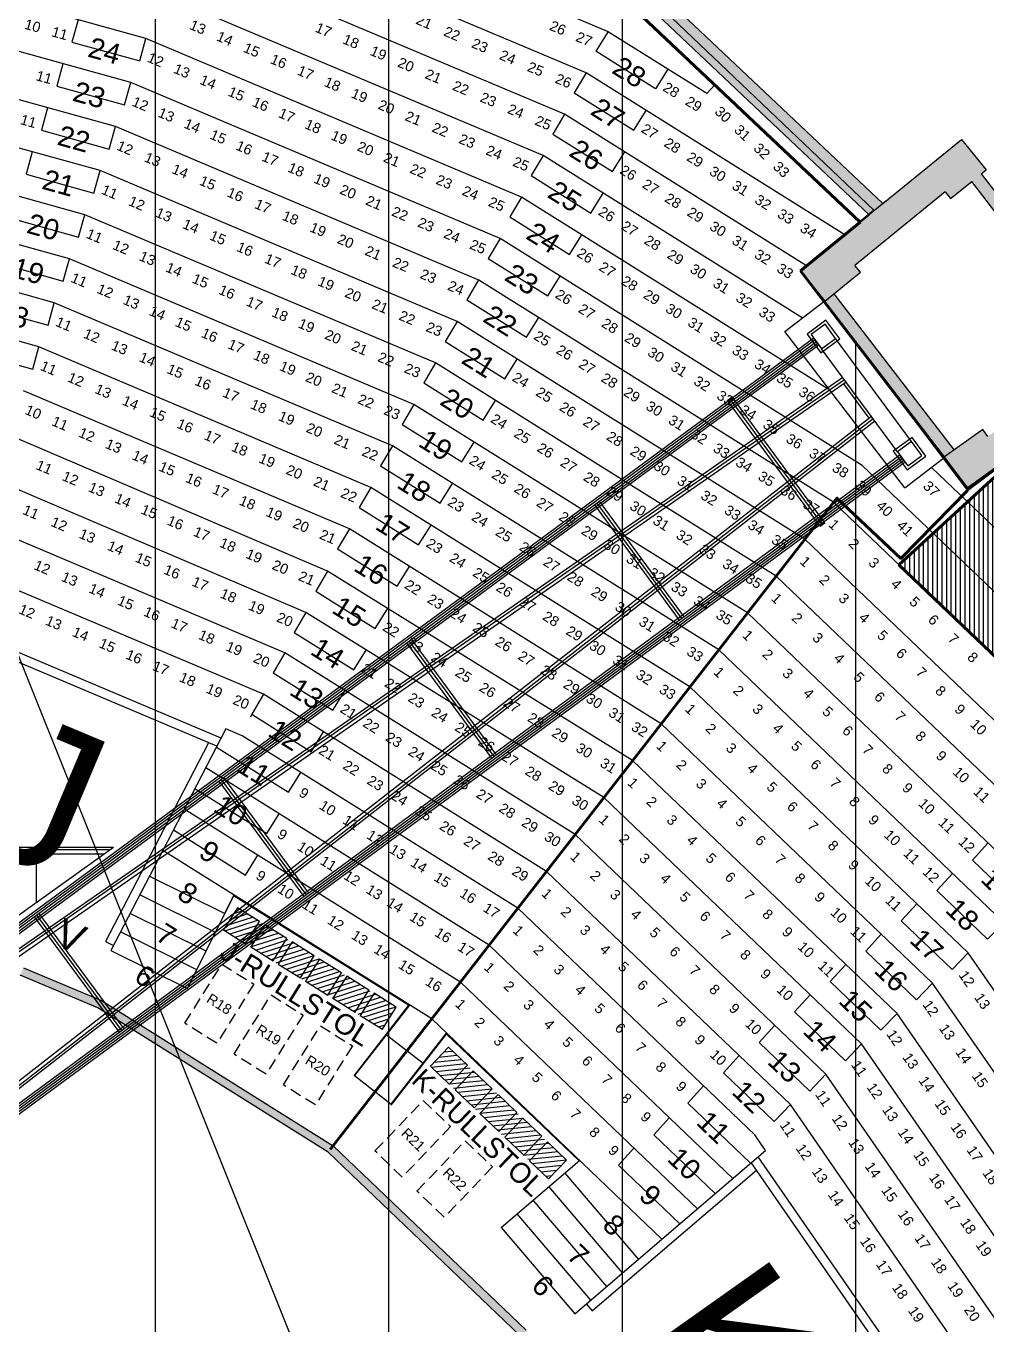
# Model space of a CAD drawing. Header units: millimetres. Extents: x -76108 to 202332, y 27411 to 140378.
# Drawn here: x 146641 to 163174, y 99253 to 121592 of the extents above; entities that cross this region are included whole.
import ezdxf
from ezdxf.enums import TextEntityAlignment as Align

# ---------------------------------------------------------------- set-up
doc = ezdxf.new("R2010")
doc.units = ezdxf.units.MM
doc.header["$LTSCALE"] = 100
doc.linetypes.add('DASHED_2', pattern=[3, 2, -1])
for name, color, linetype in [('_insida yttervägg arena', 6, 'CONTINUOUS'), ('A-3311-EA-', 3, 'CONTINUOUS'), ('A-3311-FYLL', 1, 'CONTINUOUS'), ('A-3312-EA-', 7, 'CONTINUOUS'), ('A-3312-FYLL', 7, 'CONTINUOUS'), ('BELYS_BRYGGA', 7, 'CONTINUOUS'), ('C-RADER', 252, 'CONTINUOUS'), ('J-RADER', 252, 'CONTINUOUS'), ('J-RADNUMMER', 4, 'CONTINUOUS'), ('J-RULLSTOLSPLATS', 1, 'DASHED_2'), ('J-STOLAR MEDFÖLJARE', 1, 'CONTINUOUS'), ('J-STOLNR RULLSTOLSPLATS', 7, 'CONTINUOUS'), ('J-STOLNUMMER', 7, 'CONTINUOUS'), ('J-TRAPPA', 254, 'CONTINUOUS'), ('K-RADER', 252, 'CONTINUOUS'), ('K-RADNUMMER', 4, 'CONTINUOUS'), ('K-RULLSTOLSPLATS', 1, 'DASHED_2'), ('K-STOLAR MEDFÖLJARE', 1, 'CONTINUOUS'), ('K-STOLNR RULLSTOLSPLATS', 7, 'CONTINUOUS'), ('K-STOLNUMMER', 7, 'CONTINUOUS'), ('K-TRAPPA', 254, 'CONTINUOUS'), ('LINFACKVERK', 84, 'CONTINUOUS'), ('LINOR_HÄNG', 40, 'CONTINUOUS'), ('möblering', 42, 'CONTINUOUS'), ('SEKTIONS_NR', 4, 'CONTINUOUS'), ('STOMME', 254, 'CONTINUOUS'), ('U-RADER', 252, 'CONTINUOUS')]:
    doc.layers.add(name, color=color, linetype=linetype)
for name, color, linetype, lineweight in [('SEKTIONER', 4, 'CONTINUOUS', 70), ('SIDEDROP', 7, 'CONTINUOUS', 30), ('SVART', 7, 'CONTINUOUS', 80)]:
    doc.layers.add(name, color=color, linetype=linetype, lineweight=lineweight)
doc.styles.add('ARIAL', font='arial.ttf')

# ---------------------------------------------------------------- blocks, each defined once
blk = doc.blocks.new('KAJ')
at = {"layer": 'A-3311-FYLL'}
h = blk.add_hatch(color=256, dxfattribs=at)
h.paths.add_polyline_path([(27843, 21296), (27790, 21168), (29123, 20607), (33086, 18125), (33172, 18236), (29188, 20732)])
h.paths.add_polyline_path([(37213, 13775), (37328, 13855), (36493, 15063), (33172, 18236), (33086, 18125), (36385, 14971)])
at = {"layer": 'A-3311-EA-'}
for p, q in [((27844, 21297), (29188, 20732)), ((29123, 20607), (27790, 21168)), ((33086, 18125), (29123, 20607)), ((29188, 20732), (33172, 18236)), ((36385, 14971), (33086, 18125)), ((33172, 18236), (36493, 15063))]:
    blk.add_line(p, q, dxfattribs=at)

msp = doc.modelspace()

# ---------------------------------------------------------------- hatches: boundary and pattern name
at = {"layer": 'A-3312-FYLL'}
for points in [[(122475.6, 138108.9), (118752.6, 138108.9), (115029.6, 138108.9), (107672.7, 136974.1), (100547, 134829), (93531.7, 131615.3), (86845.2, 127542.4), (80332, 122511.2), (76121.3, 118536.8), (76355.9, 118345.7), (80475.7, 122234.3), (87014.8, 127294.4), (93672.7, 131349.9), (100653.2, 134547.7), (107739.1, 136680.8), (107924.6, 136709.4), (115052.6, 137808.9), (118752.6, 137808.9), (122452.6, 137808.9), (129766.1, 136680.8), (136852, 134547.7), (143832.5, 131349.9), (150490.4, 127294.4), (157029.5, 122234.3), (161149.3, 118345.7), (161383.9, 118536.8), (157173.2, 122511.2), (150660, 127542.4), (143973.5, 131615.3), (136958.2, 134829), (129832.5, 136974.1)], [(162835.6, 113637.8), (165733.2, 115730.1), (165341.8, 116272.1), (165254.8, 116209.2), (163074, 119051.4), (163157.3, 119119.2), (162735.1, 119637.4), (159964, 117380.2), (160386.2, 116861.9), (160995.1, 117357.8), (160901.3, 117473), (162454.6, 118738.3), (162548.4, 118623.2), (162911.1, 118918.7), (165084.5, 116086.2), (164705.2, 115812.4), (164792.1, 115692), (163187.7, 114533.5), (163100.7, 114653.8), (162444.2, 114179.8)]]:
    msp.add_hatch(color=256, dxfattribs=at).paths.add_polyline_path(points)
h = msp.add_hatch(color=256, dxfattribs=at)
h.paths.add_polyline_path([(161923.3, 115187.2), (161796.3, 115024.2), (160386.2, 116861.9), (160541.4, 116988.2)])
h.paths.add_polyline_path([(162606.4, 114296.9), (162444.2, 114179.8), (161796.3, 115024.2), (161923.3, 115187.2)])
at = {"layer": 'möblering'}
h = msp.add_hatch(dxfattribs=at)
h.set_pattern_fill('ANSI31', color=256, scale=25, angle=45, style=0)
h.paths.add_polyline_path([(161654.3, 112331.4), (165004.1, 109128.5), (166293.4, 110210.3), (163929.7, 114413.8)])
h = msp.add_hatch(dxfattribs=at)
h.set_pattern_fill('ANSI31', color=256, scale=25, angle=-27.24198, style=0)
h.set_pattern_definition([(17.75802, (-4028.35, 84687.92), (-24.209186, 75.59303), [])])
h.paths.add_polyline_path([(153011.5, 104719.8), (152772.8, 104338.3), (150038.7, 106048.5), (150277.3, 106430)])
h = msp.add_hatch(dxfattribs=at)
h.set_pattern_fill('ANSI31', color=256, scale=25, angle=-39.09748, style=0)
h.set_pattern_definition([(5.90252, (-1571.63, 114455.04), (-8.16263, 78.954177), [])])
h.paths.add_polyline_path([(155940.6, 102090.6), (155629.7, 101765.3), (153598.4, 103706.9), (153909.3, 104032.2)])

# ---------------------------------------------------------------- linework, layer by layer
at = {"layer": '_insida yttervägg arena', "color": 9}
msp.add_lwpolyline([(144135, 131340.6), (150884.1, 127310.9), (157147, 122309.6), (161229.7, 118425.7), (159972.6, 117383.9), (162841.1, 113601.1), (164195.6, 114618.1), (167368.7, 109271.5), (170127, 101958.3), (171790.5, 94651.7), (172663, 87507.3), (172606.7, 80521.3), (171762.4, 73264.4), (170101.6, 66103.1), (167202.6, 58902.4), (164217.1, 53599), (162838, 54583.5), (159967.1, 50673.7), (161092.9, 49745.5), (156927.3, 45779.5), (150671.1, 40929), (144056.7, 36878.6)], dxfattribs=at)
at = {"layer": 'A-3312-EA-'}
for p, q in [((157224.7, 122462.6), (161383.9, 118536.8)), ((161149.3, 118345.7), (157029.5, 122234.3)), ((161383.9, 118536.8), (162735.1, 119637.4)), ((162735.1, 119637.4), (163157.3, 119119.2)), ((163074, 119051.4), (163157.3, 119119.2)), ((162548.4, 118623.2), (162911.1, 118918.7)), ((165084.5, 116086.2), (162911.1, 118918.7)), ((163074, 119051.4), (165254.8, 116209.2)), ((162454.6, 118738.3), (160901.3, 117473)), ((162454.6, 118738.3), (162548.4, 118623.2)), ((159964, 117380.2), (161149.3, 118345.7)), ((159964, 117380.2), (160386.2, 116861.9)), ((160386.2, 116861.9), (160995.1, 117357.8)), ((160995.1, 117357.8), (160901.3, 117473)), ((162444.2, 114179.8), (160386.2, 116861.9)), ((160541.4, 116988.2), (162606.4, 114296.9)), ((163100.7, 114653.8), (162444.2, 114179.8)), ((163187.7, 114533.5), (163100.7, 114653.8)), ((164096.7, 114548.4), (162835.6, 113637.8)), ((162835.6, 113637.8), (162444.2, 114179.8))]:
    msp.add_line(p, q, dxfattribs=at)
at = {"layer": 'BELYS_BRYGGA'}
for p, q in [((148147.3, 107463.6), (118752.6, 107463.6)), ((148147.3, 107463.6), (146410.6, 106219.4)), ((146801.5, 107424.7), (146801.5, 107463.6)), ((146843.7, 107424.7), (146843.7, 107463.6)), ((148093.1, 107424.7), (118752.6, 107424.7)), ((147987.7, 107349.3), (118752.6, 107349.3)), ((146822.6, 106514.6), (146822.6, 107349.3))]:
    msp.add_line(p, q, dxfattribs=at)
at = {"layer": 'C-RADER'}
msp.add_line((153224.3, 104751.8), (150212, 106636), dxfattribs=at)
at = {"layer": 'J-RADER'}
for p, q in [((156647.6, 121499), (149757.8, 124404.7)), ((156277.7, 120786.7), (149494.7, 123647.4)), ((148705.6, 121375.7), (142390.7, 123127.7)), ((155907.8, 120074.4), (149231.7, 122890.2)), ((148442.5, 120618.5), (142217.5, 122345.6)), ((155537.9, 119362.1), (148968.6, 122133)), ((156933.6, 122049.8), (160992.9, 118218.3)), ((148179.5, 119861.2), (142044.2, 121563.4)), ((155168, 118649.8), (148705.6, 121375.7)), ((158351.7, 120431.6), (156647.6, 121499)), ((147916.4, 119104), (141871, 120781.3)), ((160725.9, 118000.8), (156277.7, 120786.7)), ((154798.1, 117937.6), (148442.5, 120618.5)), ((158351.7, 120431.6), (158491.3, 120579.5)), ((147653.4, 118346.8), (141697.7, 119999.1)), ((160070.8, 117467.1), (155907.8, 120074.4)), ((154433.8, 117221.7), (148179.5, 119861.2)), ((159995.7, 116570.1), (155537.9, 119362.1)), ((147390.3, 117589.5), (141524.5, 119217)), ((154057.1, 116510.7), (147916.4, 119104)), ((160471.4, 115328.2), (155168, 118649.8)), ((147127.3, 116832.3), (141351.2, 118434.8)), ((161435.5, 118578.8), (159964, 117380.2)), ((153686.5, 115797.1), (147653.4, 118346.8)), ((161027.2, 114036.2), (154798.1, 117937.6)), ((146864.2, 116075), (141178, 117652.6)), ((153315.9, 115083.5), (147390.3, 117589.5)), ((160533.4, 113401.5), (154433.8, 117221.7)), ((152945.3, 114369.9), (147127.3, 116832.3)), ((159695.3, 116339.7), (160367, 116855)), ((160039.6, 112766.9), (154057.1, 116510.7)), ((161246.5, 114318.1), (159695.3, 116339.7)), ((152574.7, 113656.3), (146864.2, 116075)), ((159545.8, 112132.2), (153686.5, 115797.1)), ((152204.1, 112942.7), (146601.2, 115317.8)), ((159052, 111497.5), (153315.9, 115083.5)), ((151827.9, 112218.3), (146338.1, 114560.6)), ((158558.2, 110862.8), (152945.3, 114369.9)), ((151457.5, 111505), (146075.1, 113803.3)), ((158064.4, 110228.1), (152574.7, 113656.3)), ((151097, 110810.8), (145812.1, 113046.1)), ((157570.6, 109593.4), (152204.1, 112942.7)), ((150727.2, 110098.8), (145549, 112288.9)), ((157076.8, 108958.7), (151827.9, 112218.3)), ((156583.1, 108324), (151457.5, 111505)), ((156089.3, 107689.4), (151097, 110810.8)), ((155595.5, 107054.7), (150727.2, 110098.8)), ((150357.5, 109386.8), (150080.3, 109504)), ((155101.7, 106420), (150357.5, 109386.8)), ((154607.9, 105785.3), (149732.5, 108834.3)), ((154114.1, 105150.6), (149362.8, 108122.3)), ((153620.3, 104515.9), (148993, 107410.3))]:
    msp.add_line(p, q, dxfattribs=at)
at = {"layer": 'J-RULLSTOLSPLATS'}
for points in [[(150009.6, 105459.7), (150560.6, 105115), (149924.3, 104097.6), (149373.2, 104442.3)], [(150856.9, 104928.7), (151408, 104584), (150771.6, 103566.6), (150220.6, 103911.3)], [(151705.2, 104399.1), (152256.3, 104054.4), (151619.9, 103037), (151068.8, 103381.7)]]:
    msp.add_lwpolyline(points, close=True, dxfattribs=at)
at = {"layer": 'J-STOLAR MEDFÖLJARE'}
for points in [[(150038.7, 106048.5), (150420.2, 105809.9), (150658.8, 106191.4), (150277.3, 106430)], [(150509.2, 105754.2), (150890.7, 105515.6), (151129.3, 105897.1), (150747.8, 106135.7)], [(150979.7, 105459.9), (151361.2, 105221.3), (151599.9, 105602.8), (151218.4, 105841.4)], [(151450.3, 105165.6), (151831.8, 104926.9), (152070.4, 105308.4), (151688.9, 105547.1)], [(151920.8, 104871.2), (152302.3, 104632.6), (152540.9, 105014.1), (152159.4, 105252.8)], [(152391.3, 104576.9), (152772.8, 104338.3), (153011.5, 104719.8), (152630, 104958.4)]]:
    msp.add_lwpolyline(points, close=True, dxfattribs=at)
at = {"layer": 'J-TRAPPA'}
for p, q in [((156657.1, 121494.7), (156444.4, 121155.9)), ((157469.5, 120512.2), (156444.4, 121155.9)), ((157682.2, 120851), (157469.5, 120512.2)), ((157682.2, 120851), (157469.5, 120512.2)), ((150080.3, 109504), (148993, 107410.3)), ((149781.9, 109265.7), (148849.7, 107470.6)), ((149899.3, 106005.7), (148598.7, 106651)), ((149739.3, 105683.2), (148432.7, 106331.4)), ((149579.3, 105360.7), (148266.8, 106011.9))]:
    msp.add_line(p, q, dxfattribs=at)
for points in [[(147539.2, 121699.3), (147432.3, 121313.9), (148598.6, 120990.3), (148705.6, 121375.7)], [(147276.2, 120942.1), (147169.2, 120556.6), (148335.6, 120233), (148442.5, 120618.5)], [(156277.7, 120786.7), (156074.5, 120443.7), (157099.6, 119799.9), (157312.3, 120138.7)], [(147013.1, 120184.8), (146906.2, 119799.4), (148072.5, 119475.8), (148179.5, 119861.2)], [(155907.8, 120074.4), (155704.6, 119731.4), (156729.7, 119087.7), (156942.4, 119426.4)], [(146750.1, 119427.6), (146643.1, 119042.2), (147809.5, 118718.6), (147916.4, 119104)], [(155537.9, 119362.1), (155334.7, 119019.1), (156359.8, 118375.4), (156572.5, 118714.1)], [(146487, 118670.4), (146380.1, 118284.9), (147546.4, 117961.3), (147653.4, 118346.8)], [(155168, 118649.8), (154964.8, 118306.8), (155989.9, 117663.1), (156202.6, 118001.8)], [(146224, 117913.1), (146117, 117527.7), (147283.4, 117204.1), (147390.3, 117589.5)], [(154798.1, 117937.6), (154594.9, 117594.5), (155620, 116950.8), (155832.7, 117289.6)], [(145960.9, 117155.9), (145854, 116770.4), (147020.4, 116446.8), (147127.3, 116832.3)], [(154427.7, 117224.3), (154224.5, 116881.3), (155249.6, 116237.6), (155462.3, 116576.3)], [(145697.9, 116398.6), (145590.9, 116013.2), (146757.3, 115689.6), (146864.2, 116075)], [(154057.1, 116510.7), (153853.9, 116167.7), (154879, 115524), (155091.7, 115862.7)], [(153686.5, 115797.1), (153483.3, 115454.1), (154508.4, 114810.4), (154721.1, 115149.1)], [(153315.9, 115083.5), (153112.7, 114740.5), (154137.8, 114096.8), (154350.5, 114435.5)], [(152945.3, 114369.9), (152742.1, 114026.9), (153767.2, 113383.2), (153979.9, 113721.9)], [(152574.7, 113656.3), (152371.6, 113313.3), (153396.6, 112669.6), (153609.3, 113008.3)], [(152204.1, 112942.7), (152001, 112599.7), (153026, 111956), (153238.8, 112294.7)], [(151827.9, 112218.3), (151624.8, 111875.3), (152649.8, 111231.6), (152862.6, 111570.3)], [(151457.5, 111505), (151254.4, 111162), (152279.4, 110518.3), (152492.1, 110857.1)], [(149925.1, 109205.2), (145454.9, 111095.7)], [(149996.8, 109343.1), (145505.9, 111242.5)], [(151097, 110810.8), (150893.8, 110467.8), (151918.9, 109824.1), (152131.6, 110162.8)], [(150727.2, 110098.8), (150524, 109755.8), (151549.1, 109112), (151761.8, 109450.8)], [(149917.3, 109190.2), (151155.1, 108415.8), (151367.3, 108754.9)], [(149547.5, 108478.1), (150785.3, 107703.7), (150997.5, 108042.8)], [(149177.7, 107766.1), (150415.6, 106991.7), (150627.7, 107330.8)], [(148849.7, 107470.6), (148008, 105850), (148146.9, 105781.1)], [(148993, 107410.3), (148100.8, 105692.4), (149419.3, 105038.2), (150214.7, 106641.4)], [(148764.6, 106970.5), (150059.3, 106328.2), (150216.5, 106645)]]:
    msp.add_lwpolyline(points, dxfattribs=at)
at = {"layer": 'K-RADER'}
for p, q in [((159964, 117380.2), (162835.6, 113637.8)), ((162835.6, 113637.8), (164344.6, 114727.4)), ((161761, 113647.6), (161246.5, 114318.1)), ((161761, 113647.6), (162432.6, 114162.9)), ((166519.9, 108786), (161027.2, 114036.2)), ((166001.4, 110388.3), (162221.7, 114001.1)), ((165908.3, 108263.9), (160533.4, 113401.5)), ((165296.6, 107741.9), (160039.6, 112766.9)), ((164685, 107219.8), (159545.8, 112132.2)), ((164073.4, 106697.8), (159052, 111497.5)), ((163461.7, 106175.7), (158558.2, 110862.8)), ((162850.1, 105653.7), (158064.4, 110228.1)), ((162238.5, 105131.6), (157570.6, 109593.4)), ((161626.8, 104609.6), (157076.8, 108958.7)), ((161015.2, 104087.5), (156583.1, 108324)), ((160403.6, 103565.5), (156089.3, 107689.4)), ((159791.9, 103043.5), (155595.5, 107054.7)), ((159180.3, 102521.4), (155101.7, 106420)), ((158800.8, 101774.3), (154607.9, 105785.3)), ((166690.4, 100101.4), (162850.1, 105653.7)), ((158192.1, 101252.6), (154114.1, 105150.6)), ((165986.6, 99712.7), (162238.5, 105131.6)), ((165282.8, 99323.9), (161626.8, 104609.6)), ((157581.7, 100729.4), (153620.3, 104515.9)), ((156156.6, 102077.7), (153877.5, 104256.2)), ((164578.9, 98935.2), (161015.2, 104087.5)), ((163875.1, 98546.4), (160403.6, 103565.5)), ((163171.3, 98157.7), (159791.9, 103043.5)), ((159363.4, 102256.6), (159180.3, 102521.4))]:
    msp.add_line(p, q, dxfattribs=at)
at = {"layer": 'K-RULLSTOLSPLATS'}
for points in [[(153474.2, 103113.8), (153944, 102664.7), (153114.9, 101797.2), (152645, 102246.4)], [(154196.5, 102422.2), (154666.3, 101973.1), (153837.2, 101105.7), (153367.3, 101554.8)]]:
    msp.add_lwpolyline(points, close=True, dxfattribs=at)
at = {"layer": 'K-STOLAR MEDFÖLJARE'}
for points in [[(153598.4, 103706.9), (153923.7, 103395.9), (154234.6, 103721.2), (153909.3, 104032.2)], [(154024.9, 103299.2), (154350.2, 102988.3), (154661.1, 103313.6), (154335.8, 103624.5)], [(154451.4, 102891.5), (154776.7, 102580.6), (155087.6, 102905.9), (154762.3, 103216.8)], [(154877.9, 102483.9), (155203.2, 102172.9), (155514.1, 102498.2), (155188.8, 102809.2)], [(155304.4, 102076.2), (155629.7, 101765.3), (155940.6, 102090.6), (155615.3, 102401.5)]]:
    msp.add_lwpolyline(points, close=True, dxfattribs=at)
at = {"layer": 'K-TRAPPA'}
for p, q in [((158297.8, 103364.9), (158029.6, 103070)), ((158029.6, 103070), (159107.4, 102037.2)), ((157581.7, 100729.4), (159363.4, 102256.6)), ((154814.6, 100932.3), (156164.3, 102084.3)), ((155909.9, 101867.2), (157177.1, 100382.6)), ((157670.2, 100601.1), (159206.9, 101918.4)), ((156903.7, 100148.3), (155636.1, 101633.5)), ((156357.1, 99679.7), (155088.5, 101166.1)), ((156382, 99497), (157670.2, 100601.1)), ((156281, 99614.8), (156382, 99497))]:
    msp.add_line(p, q, dxfattribs=at)
for points in [[(163190.9, 107541.3), (162922.7, 107246.4), (163796.6, 106409), (164073.4, 106697.8)], [(162579.3, 107019.3), (162311, 106724.3), (163185, 105886.9), (163461.7, 106175.7)], [(161967.6, 106497.2), (161699.4, 106202.3), (162573.4, 105364.9), (162850.1, 105653.7)], [(161356, 105975.2), (161087.7, 105680.2), (161961.7, 104842.8), (162238.5, 105131.6)], [(160744.4, 105453.1), (160476.1, 105158.2), (161350.1, 104320.8), (161626.8, 104609.6)], [(160132.7, 104931.1), (159864.5, 104636.2), (160738.5, 103798.7), (161015.2, 104087.5)], [(159521.1, 104409), (159252.8, 104114.1), (160126.8, 103276.7), (160403.6, 103565.5)], [(158909.5, 103887), (158641.2, 103592.1), (159515.2, 102754.6), (159791.9, 103043.5)], [(157710.8, 102819.8), (157442.6, 102524.9), (158497.3, 101514.3)], [(157100.4, 102296.6), (156832.2, 102001.7), (157886.9, 100991.1)], [(162149.8, 97936.2), (159236.6, 102147.9)], [(162013.4, 97860.8), (159118.3, 102046.5)], [(155362.3, 101399.8), (156630.4, 99914)], [(154814.6, 100932.3), (156083.7, 99445.4), (157581.7, 100729.4)]]:
    msp.add_lwpolyline(points, dxfattribs=at)
at = {"layer": 'LINFACKVERK'}
for p, q in [((160195.4, 116222.7), (75740.7, 54110.9)), ((160217.4, 116192.8), (75762.7, 54081)), ((160239.4, 116162.9), (75784.6, 54051.1)), ((160283.4, 116103.1), (160195.4, 116222.7)), ((161873.4, 114447.5), (160570, 116219.8)), ((160261.4, 116133), (75806.6, 54021.2)), ((160283.4, 116103.1), (75828.6, 53991.3)), ((161631.7, 114269.8), (160328.3, 116042.1)), ((160693.1, 115546.1), (137169.2, 99242.1)), ((160722.7, 115505.8), (137191.2, 99212.2)), ((160752.3, 115465.5), (137235.1, 99152.4)), ((161147, 114846), (160712, 115437.5)), ((158708.2, 115153.7), (158788.8, 115213)), ((160301, 112988), (158708.2, 115153.7)), ((160341.3, 113017.6), (158748.5, 115183.4)), ((160381.6, 113047.2), (158788.8, 115213)), ((161185.7, 114876.2), (138606.4, 97287.9)), ((161215.3, 114835.9), (138650.3, 97228.1)), ((161245, 114795.6), (138672.3, 97198.2)), ((161676.6, 114208.7), (77221.8, 52096.9)), ((161698.6, 114178.8), (77243.8, 52067)), ((161720.6, 114148.9), (77265.8, 52037.1)), ((161764.6, 114089.1), (161676.6, 114208.7)), ((161742.6, 114119), (77287.8, 52007.2)), ((161764.6, 114089.1), (77309.8, 51977.3)), ((157885.8, 111374.7), (156426.6, 113358.8)), ((157926, 111404.3), (156466.8, 113388.4)), ((157966.3, 111433.9), (156507.1, 113418)), ((160301, 112988), (160381.6, 113047.2)), ((154735.5, 109057.9), (153276.3, 111041.9)), ((154655, 108998.6), (153195.8, 110982.7)), ((154695.3, 109028.2), (153236.1, 111012.3)), ((151424.5, 106622.8), (149965.4, 108606.9)), ((151464.8, 106652.4), (150005.6, 108636.5)), ((151505.1, 106682.1), (150045.9, 108666.1)), ((148329.4, 104346.5), (146870.2, 106330.6)), ((148248.8, 104287.2), (146789.6, 106271.3)), ((148289.1, 104316.8), (146829.9, 106300.9))]:
    msp.add_line(p, q, dxfattribs=at)
for points in [[(160402.9, 116531.4), (160080.6, 116294.4), (160317.6, 115972.2), (160639.9, 116209.1)], [(160392.2, 116461.5), (160150.5, 116283.7), (160328.3, 116042.1), (160570, 116219.8)], [(161884.1, 114517.4), (161561.8, 114280.4), (161798.8, 113958.2), (162121, 114195.2)], [(161873.4, 114447.5), (161631.7, 114269.8), (161809.5, 114028.1), (162051.1, 114205.8)]]:
    msp.add_lwpolyline(points, close=True, dxfattribs=at)
for p in [(160217.4, 116192.8), (160239.4, 116162.9), (160261.4, 116133), (161698.6, 114178.8), (161720.6, 114148.9), (161742.6, 114119)]:
    msp.add_point(p, dxfattribs=at)
at = {"layer": 'LINOR_HÄNG'}
for p, q in [((148865.1, 128284.4), (148865.1, 39915.6)), ((152880.1, 125445.2), (152880.1, 42754.8)), ((156895.1, 122338.3), (156895.1, 45861.7)), ((160910.1, 116179.1), (160910.1, 52020.9))]:
    msp.add_line(p, q, dxfattribs=at)
at = {"layer": 'möblering'}
msp.add_line((150524, 109755.8), (150502.6, 109705.1), dxfattribs=at)
at = {"layer": 'SEKTIONER'}
for p, q in [((160992.9, 118218.3), (159964, 117380.2)), ((159964, 117380.2), (162835.6, 113637.8)), ((162835.6, 113637.8), (163933.4, 114430.6))]:
    msp.add_line(p, q, dxfattribs=at)
for points in [[(160992.9, 118218.3), (156933.6, 122049.8), (150377.3, 127129.1), (143738.6, 131173), (136781.2, 134360.1), (129721.8, 136485.2), (129659.1, 136494.9)], [(151875, 102271.2), (160592.9, 113473.1), (161694.1, 112434.9), (162841.1, 113601.1)]]:
    msp.add_lwpolyline(points, dxfattribs=at)
at = {"layer": 'SIDEDROP'}
msp.add_line((136887.4, 134767), (167303.6, 58868.5), dxfattribs=at)
at = {"layer": 'STOMME'}
for points in [[(153224.3, 104751.8), (152279, 103540)], [(153239, 104754.4), (152293.1, 103541.7), (152923.9, 103049.7), (153876.4, 104271.1)], [(152842.3, 104245.9), (153473.1, 103753.9)], [(152925.6, 103035.7), (153877.5, 104256.2)]]:
    msp.add_lwpolyline(points, dxfattribs=at)
at = {"layer": 'SVART'}
for q in [(163929.7, 114413.8), (165003.9, 109128.4)]:
    msp.add_line((161659.4, 112325.2), q, dxfattribs=at)

# ---------------------------------------------------------------- block references
at = {"layer": 'U-RADER'}
msp.add_blockref('KAJ', (118752.6, 84100), dxfattribs=at)

# ---------------------------------------------------------------- texts
at = {"layer": 'J-RADNUMMER', "style": 'ARIAL'}
for s, rotation, p in [('24', 344.48419, (147684.7, 121068.9)), ('28', 327.95938, (156699.9, 120795.4)), ('23', 344.48419, (147421.6, 120311.6)), ('27', 327.95938, (156330, 120083.1)), ('22', 344.48419, (147158.6, 119554.4)), ('26', 327.95938, (155960.1, 119370.8)), ('21', 344.48419, (146895.5, 118797.1)), ('25', 327.95938, (155590.2, 118658.5)), ('20', 344.48419, (146632.5, 118039.9)), ('24', 327.95938, (155220.3, 117946.2)), ('19', 344.48419, (146369.4, 117282.7)), ('23', 327.95938, (154850.4, 117234)), ('18', 344.48419, (146106.4, 116525.4)), ('22', 327.95938, (154480, 116520.7)), ('21', 327.95938, (154109.4, 115807.1)), ('20', 327.95938, (153738.8, 115093.5)), ('19', 327.95938, (153368.2, 114379.9)), ('18', 327.95938, (152997.7, 113666.3)), ('17', 327.95938, (152627.1, 112952.7)), ('16', 327.95938, (152256.5, 112239.1)), ('15', 327.95938, (151880.3, 111514.7)), ('14', 327.95938, (151509.9, 110801.5)), ('13', 327.95938, (151149.3, 110107.2)), ('12', 327.95938, (150779.6, 109395.2)), ('11', 327.95938, (150240.3, 108793.5)), ('10', 327.95938, (149843.2, 108098.5)), ('9', 327.95938, (149587.7, 107315)), ('8', 327.95938, (149217.9, 106602.9)), ('7', 327.95938, (148848.1, 105890.8)), ('6', 327.95938, (148479.2, 105178.6))]:
    msp.add_text(s, height=350, rotation=rotation, dxfattribs=at).set_placement(p)
at = {"layer": 'J-STOLNR RULLSTOLSPLATS', "style": 'ARIAL'}
for s, p in [('R18', (149731.7, 104818.1)), ('R19', (150579.1, 104287.1)), ('R20', (151427.3, 103757.5))]:
    msp.add_text(s, height=175, rotation=327.94086, dxfattribs=at).set_placement(p)
at = {"layer": 'J-STOLNUMMER', "style": 'ARIAL'}
for s, rotation, p in [('21', 337.04636, (153333.5, 121634.3)), ('13', 337.04636, (149439.3, 121544.4)), ('17', 337.04636, (151601.4, 121498.4)), ('22', 337.04636, (153812.4, 121431.7)), ('26', 337.04636, (155632, 121530.6)), ('14', 337.04636, (149902.5, 121348.5)), ('18', 337.04636, (152073.9, 121298.5)), ('23', 337.04636, (154291.3, 121229.2)), ('27', 337.04636, (156083.3, 121339.8)), ('12', 337.04636, (148713, 120983.1)), ('15', 337.04636, (150365.8, 121152.5)), ('16', 337.04636, (150829.1, 120956.6)), ('19', 337.04636, (152546.4, 121098.7)), ('24', 337.04636, (154770.3, 121026.6)), ('13', 337.04636, (149164.3, 120792.2)), ('17', 337.04636, (151292.3, 120760.6)), ('20', 337.04636, (153018.9, 120898.9)), ('25', 337.04636, (155249.2, 120824)), ('14', 337.04636, (149615.5, 120601.3)), ('18', 337.04636, (151755.6, 120564.7)), ('21', 337.04636, (153491.3, 120699)), ('22', 337.04636, (153963.8, 120499.2)), ('26', 337.04636, (155728.1, 120621.5)), ('15', 337.04636, (150101.5, 120397.7)), ('19', 337.04636, (152218.9, 120368.7)), ('23', 337.04636, (154436.3, 120299.4)), ('28', 327.94086, (157581.1, 120491.1)), ('12', 337.04636, (148449.9, 120225.9)), ('16', 337.04636, (150518.1, 120219.6)), ('20', 337.04636, (152682.1, 120172.8)), ('24', 337.04636, (154908.8, 120099.5)), ('29', 327.94086, (157966.8, 120249.7)), ('30', 316.62555, (158474.9, 120101.7)), ('13', 337.04636, (148896.6, 120036.9)), ('14', 337.04636, (149343.3, 119848)), ('17', 337.04636, (150969.4, 120028.7)), ('18', 337.04636, (151420.7, 119837.8)), ('21', 337.04636, (153145.4, 119976.9)), ('25', 337.04636, (155381.3, 119899.7)), ('15', 337.04636, (149790, 119659.1)), ('19', 337.04636, (151872, 119647)), ('22', 337.04636, (153608.7, 119780.9)), ('27', 327.94086, (157211.2, 119778.8)), ('31', 316.62555, (158809.4, 119786)), ('12', 337.04636, (148186.9, 119468.6)), ('16', 337.04636, (150236.7, 119470.1)), ('20', 337.04636, (152323.3, 119456.1)), ('23', 337.04636, (154071.9, 119585)), ('24', 337.04636, (154535.2, 119389)), ('28', 327.94086, (157601.1, 119534.8)), ('32', 316.62555, (159143.9, 119470.2)), ('13', 337.04636, (148661.2, 119268)), ('17', 337.04636, (150683.4, 119281.2)), ('21', 337.04636, (152774.6, 119265.2)), ('25', 337.04636, (154998.5, 119193.1)), ('29', 327.94086, (157991.1, 119290.8)), ('14', 337.04636, (149135.5, 119067.4)), ('18', 337.04636, (151130, 119092.3)), ('22', 337.04636, (153228.4, 119073.3)), ('26', 327.94086, (156841.2, 119066.5)), ('30', 327.94086, (158381.1, 119046.9)), ('33', 316.62555, (159478.4, 119154.5)), ('11', 337.04636, (147923.8, 118711.4)), ('15', 337.04636, (149609.8, 118866.8)), ('19', 337.04636, (151576.7, 118903.3)), ('20', 337.04636, (152023.4, 118714.4)), ('23', 337.04636, (153677.2, 118883.4)), ('27', 327.94086, (157227, 118825.2)), ('31', 327.94086, (158771, 118802.9)), ('12', 337.04636, (148388.9, 118514.7)), ('16', 337.04636, (150084.1, 118666.2)), ('21', 337.04636, (152470.1, 118525.5)), ('24', 337.04636, (154128.5, 118692.6)), ('25', 337.04636, (154579.8, 118501.7)), ('28', 327.94086, (157612.7, 118583.8)), ('32', 327.94086, (159161, 118558.9)), ('13', 337.04636, (148854, 118317.9)), ('17', 337.04636, (150558.5, 118465.5)), ('18', 337.04636, (151032.8, 118264.9)), ('22', 337.04636, (152916.8, 118336.6)), ('26', 327.94086, (156471.3, 118354.2)), ('29', 327.94086, (157998.4, 118342.5)), ('33', 327.94086, (159551, 118314.9)), ('14', 337.04636, (149319.1, 118121.2)), ('19', 337.04636, (151507.1, 118064.3)), ('23', 337.04636, (153363.5, 118147.6)), ('27', 327.94086, (156865.6, 118107.6)), ('30', 327.94086, (158384.2, 118101.2)), ('34', 327.94086, (159940.9, 118071)), ('11', 337.04636, (147660.8, 117954.1)), ('15', 337.04636, (149784.2, 117924.5)), ('20', 337.04636, (151981.4, 117863.7)), ('24', 337.04636, (153810.2, 117958.7)), ('28', 327.94086, (157259.8, 117861)), ('31', 327.94086, (158769.9, 117859.9)), ('12', 337.04636, (148116.7, 117761.3)), ('16', 337.04636, (150249.4, 117727.8)), ('21', 337.04636, (152455.7, 117663.1)), ('25', 337.04636, (154256.9, 117769.8)), ('26', 327.94086, (156101.4, 117641.9)), ('29', 327.94086, (157654, 117614.3)), ('32', 327.94086, (159155.6, 117618.6)), ('13', 337.04636, (148572.6, 117568.5)), ('14', 337.04636, (149028.5, 117375.7)), ('17', 337.04636, (150730.3, 117526.3)), ('22', 337.04636, (152930, 117462.5)), ('27', 327.94086, (156482.9, 117403.3)), ('33', 327.94086, (159541.4, 117377.2)), ('11', 337.04636, (147397.7, 117196.9)), ('15', 337.04636, (149484.4, 117182.8)), ('18', 337.04636, (151179.6, 117334.3)), ('23', 337.04636, (153404.4, 117261.8)), ('28', 327.94086, (156864.4, 117164.6)), ('30', 327.94086, (158048.2, 117367.7)), ('12', 337.04636, (147846.3, 117007.2)), ('16', 337.04636, (149940.3, 116990)), ('19', 337.04636, (151644.7, 117137.6)), ('20', 337.04636, (152109.8, 116940.9)), ('24', 337.04636, (153878.7, 117061.2)), ('26', 327.94086, (155731.5, 116929.7)), ('31', 327.94086, (158442.4, 117121.1)), ('13', 337.04636, (148294.8, 116817.5)), ('17', 337.04636, (150413.4, 116790.9)), ('21', 337.04636, (152574.9, 116744.2)), ('29', 327.94086, (157245.9, 116925.9)), ('32', 327.94086, (158836.6, 116874.5)), ('14', 337.04636, (148743.3, 116627.8)), ('18', 337.04636, (150852.1, 116604.4)), ('22', 337.04636, (153040, 116547.5)), ('27', 327.94086, (156128.3, 116681.4)), ('30', 327.94086, (157627.4, 116687.3)), ('33', 327.94086, (159230.8, 116627.8)), ('11', 337.04636, (147134.7, 116439.7)), ('15', 337.04636, (149191.8, 116438.1)), ('16', 337.04636, (149640.4, 116248.4)), ('19', 337.04636, (151308, 116411.5)), ('23', 337.04636, (153505.1, 116350.7)), ('28', 327.94086, (156525, 116433.2)), ('31', 327.94086, (158008.9, 116448.6)), ('12', 337.04636, (147613.6, 116237.1)), ('13', 337.04636, (148092.5, 116034.5)), ('17', 337.04636, (150096.6, 116055.5)), ('20', 337.04636, (151763.9, 116218.7)), ('21', 337.04636, (152219.8, 116025.9)), ('25', 327.94086, (155361.1, 116216.4)), ('29', 327.94086, (156921.8, 116185)), ('32', 327.94086, (158390.4, 116209.9)), ('14', 337.04636, (148571.4, 115832)), ('18', 337.04636, (150537.4, 115868.9)), ('22', 337.04636, (152675.7, 115833.1)), ('26', 327.94086, (155746.9, 115975.1)), ('30', 327.94086, (157318.6, 115936.8)), ('33', 327.94086, (158771.9, 115971.2)), ('11', 337.04636, (146871.6, 115682.4)), ('15', 337.04636, (149050.4, 115629.4)), ('19', 337.04636, (150986, 115679.2)), ('23', 337.04636, (153131.5, 115640.2)), ('27', 327.94086, (156132.6, 115733.8)), ('31', 327.94086, (157715.3, 115688.6)), ('34', 327.94086, (159153.4, 115732.6)), ('12', 337.04636, (147341.3, 115483.8)), ('16', 337.04636, (149529.3, 115426.8)), ('20', 337.04636, (151434.5, 115489.5)), ('24', 327.94086, (154990.6, 115502.8)), ('28', 327.94086, (156518.3, 115492.5)), ('32', 327.94086, (158112.1, 115440.4)), ('35', 327.94086, (159534.9, 115493.9)), ('13', 337.04636, (147811.1, 115285.1)), ('17', 337.04636, (150008.2, 115224.3)), ('21', 337.04636, (151883, 115299.8)), ('25', 327.94086, (155395.8, 115249.3)), ('29', 327.94086, (156904.1, 115251.1)), ('33', 327.94086, (158508.8, 115192.1)), ('36', 327.94086, (159916.4, 115255.2)), ('10', 337.04636, (146608.6, 114925.2)), ('14', 337.04636, (148280.8, 115086.4)), ('18', 337.04636, (150487.1, 115021.7)), ('22', 337.04636, (152331.6, 115110.1)), ('23', 337.04636, (152780.1, 114920.4)), ('26', 327.94086, (155801, 114995.8)), ('30', 327.94086, (157289.8, 115009.8)), ('34', 327.94086, (158905.6, 114943.9)), ('11', 337.04636, (147069.1, 114730.4)), ('15', 337.04636, (148750.5, 114887.8)), ('16', 337.04636, (149220.2, 114689.1)), ('19', 337.04636, (150966.1, 114819.2)), ('24', 327.94086, (154620, 114789.2)), ('27', 327.94086, (156206.2, 114742.3)), ('31', 327.94086, (157675.5, 114768.5)), ('35', 327.94086, (159302.3, 114695.7)), ('12', 337.04636, (147529.6, 114535.6)), ('17', 337.04636, (149689.9, 114490.4)), ('20', 337.04636, (151445, 114616.6)), ('25', 327.94086, (155018.4, 114539.9)), ('28', 327.94086, (156611.5, 114488.7)), ('32', 327.94086, (158061.3, 114527.2)), ('13', 337.04636, (147990.1, 114340.9)), ('18', 337.04636, (150159.6, 114291.7)), ('21', 337.04636, (151923.9, 114414)), ('26', 327.94086, (155416.9, 114290.7)), ('33', 327.94086, (158447, 114285.8)), ('36', 327.94086, (159699.1, 114447.5)), ('14', 337.04636, (148450.6, 114146.1)), ('19', 337.04636, (150629.3, 114093.1)), ('22', 337.04636, (152402.8, 114211.5)), ('24', 327.94086, (154249.4, 114075.6)), ('27', 327.94086, (155815.3, 114041.4)), ('29', 327.94086, (157016.7, 114235.2)), ('34', 327.94086, (158832.7, 114044.5)), ('37', 327.94086, (160095.8, 114199.3)), ('11', 337.04636, (146796.8, 113977.1)), ('15', 337.04636, (148911.1, 113951.3)), ('20', 337.04636, (151099, 113894.4)), ('25', 327.94086, (154635.1, 113834.3)), ('30', 327.94086, (157421.9, 113981.7)), ('35', 327.94086, (159218.5, 113803.2)), ('38', 327.94086, (160492.6, 113951.1)), ('12', 337.04636, (147248.1, 113786.2)), ('13', 337.04636, (147699.4, 113595.3)), ('16', 337.04636, (149371.6, 113756.6)), ('21', 337.04636, (151568.8, 113695.7)), ('26', 327.94086, (155020.8, 113593)), ('28', 327.94086, (156213.8, 113792.1)), ('31', 327.94086, (157827.2, 113728.2)), ('39', 316.29301, (160891.5, 113672.5)), ('37', 316.29301, (162059.9, 113662.1)), ('14', 337.04636, (148150.7, 113404.4)), ('17', 337.04636, (149832.1, 113561.8)), ('18', 337.04636, (150292.6, 113367)), ('22', 337.04636, (152038.5, 113497.1)), ('23', 327.94086, (153878.8, 113362)), ('29', 327.94086, (156612.2, 113542.8)), ('32', 327.94086, (158232.4, 113474.6)), ('36', 327.94086, (159604.2, 113561.9)), ('11', 337.04636, (146567.9, 113205.4)), ('15', 337.04636, (148602, 113213.6)), ('19', 337.04636, (150753.1, 113172.2)), ('27', 327.94086, (155406.6, 113351.6)), ('30', 327.94086, (157010.6, 113293.5)), ('33', 327.94086, (158637.6, 113221.1)), ('37', 327.94086, (159989.9, 113320.6)), ('40', 316.29301, (161255.8, 113323.8)), ('12', 337.04636, (147053.2, 113000.1)), ('16', 337.04636, (149053.3, 113022.7)), ('20', 337.04636, (151213.6, 112977.5)), ('24', 327.94086, (154289.9, 113104.8)), ('28', 327.94086, (155792.3, 113110.3)), ('31', 327.94086, (157409.1, 113044.3)), ('34', 327.94086, (159042.9, 112967.6)), ('41', 316.29301, (161610.1, 112985.2)), ('13', 337.04636, (147538.6, 112794.8)), ('17', 337.04636, (149504.6, 112831.8)), ('21', 337.04636, (151674.1, 112782.7)), ('25', 327.94086, (154701.1, 112847.5)), ('29', 327.94086, (156178, 112869)), ('32', 327.94086, (157807.5, 112795)), ('35', 327.94086, (159448.1, 112714.1)), ('14', 337.04636, (148024, 112589.5)), ('18', 337.04636, (149955.9, 112640.9)), ('19', 337.04636, (150407.2, 112450.1)), ('23', 327.94086, (153508.2, 112648.4)), ('26', 327.94086, (155112.3, 112590.3)), ('30', 327.94086, (156563.8, 112627.7)), ('33', 327.94086, (158206, 112545.7)), ('12', 337.04636, (146762.5, 112254.6)), ('15', 337.04636, (148504.8, 112386.2)), ('20', 337.04636, (150858.5, 112259.2)), ('24', 327.94086, (153909.2, 112397.6)), ('27', 327.94086, (155523.4, 112333.1)), ('31', 327.94086, (156949.5, 112386.4)), ('34', 327.94086, (158604.4, 112296.4)), ('13', 337.04636, (147234.1, 112055.1)), ('16', 337.04636, (148994.7, 112179)), ('21', 337.04636, (151309.8, 112068.3)), ('25', 327.94086, (154310.2, 112146.7)), ('28', 327.94086, (155934.6, 112075.8)), ('32', 327.94086, (157335.2, 112145)), ('35', 327.94086, (159002.9, 112047.2)), ('14', 337.04636, (147705.7, 111855.7)), ('17', 337.04636, (149480.1, 111973.7)), ('22', 327.94086, (153137.6, 111934.8)), ('26', 327.94086, (154711.2, 111895.8)), ('29', 327.94086, (156345.8, 111818.6)), ('33', 327.94086, (157721, 111903.7)), ('15', 337.04636, (148198, 111647.4)), ('18', 337.04636, (149965.4, 111768.4)), ('19', 337.04636, (150450.8, 111563.1)), ('23', 327.94086, (153527.6, 111690.9)), ('27', 327.94086, (155112.2, 111644.9)), ('34', 327.94086, (158106.7, 111662.4)), ('12', 337.04636, (146500.1, 111497.1)), ('16', 337.04636, (148648.8, 111456.8)), ('20', 337.04636, (150936.2, 111357.8)), ('24', 327.94086, (153917.6, 111446.9)), ('28', 327.94086, (155513.2, 111394.1)), ('30', 327.94086, (156756.9, 111561.4)), ('35', 327.94086, (158492.4, 111421.1)), ('13', 337.04636, (146960.6, 111302.3)), ('17', 337.04636, (149120.3, 111257.3)), ('22', 327.94086, (152761.4, 111210.4)), ('25', 327.94086, (154307.5, 111202.9)), ('29', 327.94086, (155914.1, 111143.2)), ('31', 327.94086, (157168.1, 111304.1)), ('14', 337.04636, (147421.1, 111107.5)), ('15', 337.04636, (147881.6, 110912.8)), ('18', 337.04636, (149591.9, 111057.9)), ('23', 327.94086, (153176.8, 110950.5)), ('26', 327.94086, (154697.5, 110958.9)), ('32', 327.94086, (157579.3, 111046.9)), ('16', 337.04636, (148342.1, 110718)), ('19', 337.04636, (150063.4, 110858.4)), ('20', 337.04636, (150535, 110659)), ('24', 327.94086, (153592.2, 110690.6)), ('27', 327.94086, (155087.5, 110715)), ('30', 327.94086, (156315.1, 110892.3)), ('33', 327.94086, (157990.4, 110789.7)), ('17', 337.04636, (148802.6, 110523.2)), ('21', 327.94086, (152391, 110497.1)), ('28', 327.94086, (155477.4, 110471)), ('31', 327.94086, (156716.1, 110641.5)), ('18', 337.04636, (149263.1, 110328.4)), ('22', 327.94086, (152793.7, 110245.2)), ('25', 327.94086, (154007.6, 110430.8)), ('29', 327.94086, (155867.4, 110227)), ('32', 327.94086, (157117.1, 110390.6)), ('19', 337.04636, (149723.6, 110133.7)), ('26', 327.94086, (154423, 110170.9)), ('33', 327.94086, (157518.1, 110139.7)), ('20', 337.04636, (150184.1, 109938.9)), ('21', 327.94086, (152030.5, 109802.9)), ('23', 327.94086, (153196.4, 109993.3)), ('27', 327.94086, (154838.4, 109911)), ('30', 327.94086, (156257.4, 109983)), ('22', 327.94086, (152420.4, 109558.9)), ('24', 327.94086, (153599.1, 109741.4)), ('28', 327.94086, (155253.8, 109651.1)), ('31', 327.94086, (156647.4, 109739.1)), ('25', 327.94086, (154001.7, 109489.4)), ('29', 327.94086, (155669.2, 109391.2)), ('32', 327.94086, (157037.3, 109495.1)), ('23', 327.94086, (152810.4, 109314.9)), ('26', 327.94086, (154404.4, 109237.5)), ('30', 327.94086, (156084.6, 109131.3)), ('21', 327.94086, (151660.7, 109090.9)), ('24', 327.94086, (153200.4, 109071)), ('27', 327.94086, (154807.1, 108985.6)), ('22', 327.94086, (152076.1, 108831)), ('25', 327.94086, (153590.3, 108827)), ('28', 327.94086, (155209.8, 108733.6)), ('31', 327.94086, (156500, 108871.4)), ('23', 327.94086, (152491.5, 108571.1)), ('26', 327.94086, (153980.3, 108583)), ('29', 327.94086, (155612.5, 108481.7)), ('9', 327.96903, (151319.3, 108361.6)), ('24', 327.94086, (152906.9, 108311.2)), ('27', 327.94086, (154370.3, 108339.1)), ('30', 327.94086, (156015.2, 108229.8)), ('10', 327.94086, (151669.4, 108142.7)), ('25', 327.94086, (153322.3, 108051.3)), ('28', 327.94086, (154760.2, 108095.1)), ('11', 327.94086, (152072.1, 107890.8)), ('26', 327.94086, (153737.7, 107791.5)), ('29', 327.94086, (155150.2, 107851.1)), ('9', 327.96903, (150949.5, 107649.5)), ('12', 327.94086, (152485.5, 107632.2)), ('30', 327.94086, (155540.2, 107607.1)), ('10', 327.94086, (151291.1, 107435.9)), ('13', 327.94086, (152877.5, 107386.9)), ('27', 327.94086, (154153.1, 107531.6)), ('11', 327.94086, (151685.3, 107189.3)), ('14', 327.94086, (153240.4, 107159.3)), ('28', 327.94086, (154568.5, 107271.7)), ('9', 327.96903, (150579.8, 106937.5)), ('12', 327.94086, (152090.2, 106936)), ('15', 327.94086, (153643.1, 106907.4)), ('29', 327.94086, (154983.9, 107011.8)), ('10', 327.94086, (150951, 106705.3)), ('13', 327.94086, (152473.7, 106696)), ('11', 327.94086, (151374.9, 106440.1)), ('14', 327.94086, (152828.2, 106473.7)), ('16', 327.94086, (154085.5, 106631.1)), ('15', 327.94086, (153222.4, 106227.1)), ('17', 327.94086, (154488.2, 106379.2)), ('12', 327.94086, (151809.5, 106168.2)), ('13', 327.94086, (152222.7, 105909.7)), ('16', 327.94086, (153656.4, 105956.1)), ('14', 327.94086, (152606.7, 105668.9)), ('17', 327.94086, (154050.6, 105709.5)), ('15', 327.94086, (153030.6, 105403.7)), ('16', 327.94086, (153494.3, 105114.2))]:
    msp.add_text(s, height=175, rotation=rotation, dxfattribs=at).set_placement(p)
for s, p in [('10', (146718.7, 121460)), ('11', (147186.1, 121330.3)), ('11', (146916.5, 120574.9)), ('11', (146646.9, 119819.5))]:
    msp.add_text(s, height=175, rotation=344.49379, dxfattribs=at).set_placement(p, align=Align.BOTTOM_CENTER)
at = {"layer": 'K-RADNUMMER', "style": 'ARIAL'}
for s, p in [('19', (163046.1, 106894.6)), ('18', (162434.5, 106372.5)), ('17', (161822.8, 105850.5)), ('16', (161211.2, 105328.4)), ('15', (160599.6, 104806.4)), ('14', (159987.9, 104284.3)), ('13', (159376.3, 103762.3)), ('12', (158764.7, 103240.2)), ('11', (158153, 102718.2)), ('10', (157652.6, 102090.1)), ('9', (157164.1, 101450.1)), ('8', (156536.3, 100943.5)), ('7', (155923.3, 100422.8)), ('6', (155314.6, 99898))]:
    msp.add_text(s, height=350, rotation=316.2142, dxfattribs=at).set_placement(p)
at = {"layer": 'K-STOLNR RULLSTOLSPLATS', "style": 'ARIAL'}
for s, p in [('R21', (153082.8, 102533)), ('R22', (153795.1, 101851.4))]:
    msp.add_text(s, height=175, rotation=316.29301, dxfattribs=at).set_placement(p)
at = {"layer": 'K-STOLNUMMER', "style": 'ARIAL'}
for s, rotation, p in [('1', 316.29301, (160434.3, 113001.2)), ('2', 316.29301, (160777.6, 112673)), ('1', 316.29301, (159940.5, 112366.6)), ('3', 316.29301, (161121, 112344.8)), ('2', 316.29301, (160273, 112048.7)), ('4', 316.29301, (161505.1, 111976.3)), ('1', 316.29301, (159446.7, 111731.9)), ('3', 316.29301, (160605.5, 111730.9)), ('5', 316.29301, (161822.7, 111672.8)), ('2', 316.29301, (159800.9, 111393.3)), ('4', 316.29301, (160953, 111398.7)), ('6', 316.29301, (162145.7, 111364)), ('1', 316.29301, (158951.9, 111097.8)), ('3', 316.29301, (160155.1, 111054.7)), ('5', 316.29301, (161270.6, 111095.2)), ('7', 316.29301, (162487.7, 111037.1)), ('2', 316.29301, (159295.3, 110769.6)), ('6', 316.29301, (161593.6, 110786.4)), ('8', 316.29301, (162820.3, 110719.2)), ('4', 316.29301, (160524.3, 110701.9)), ('7', 316.29301, (161935.6, 110459.5)), ('1', 316.29301, (158457.9, 110463.2)), ('3', 316.29301, (159638.7, 110441.3)), ('5', 316.29301, (160863.5, 110377.6)), ('2', 316.29301, (158790.4, 110145.4)), ('4', 316.29301, (159997, 110098.9)), ('6', 316.29301, (161217.7, 110039)), ('8', 316.29301, (162268.1, 110141.6)), ('1', 316.29301, (157965.3, 109827.8)), ('3', 316.29301, (159123, 109827.5)), ('9', 316.29301, (162600.7, 109823.8)), ('5', 316.29301, (160325.4, 109784.9)), ('7', 316.29301, (161571.9, 109700.4)), ('2', 316.29301, (158315.9, 109492.7)), ('4', 316.29301, (159470.4, 109495.4)), ('6', 316.29301, (160668.8, 109456.7)), ('8', 316.29301, (161926.2, 109361.8)), ('10', 316.29301, (162870.3, 109566.1)), ('1', 316.29301, (157471.5, 109193.1)), ('3', 316.29301, (158666.5, 109157.6)), ('5', 316.29301, (159788, 109191.8)), ('7', 316.29301, (161012.1, 109128.5)), ('9', 316.29301, (162280.4, 109023.3)), ('2', 316.29301, (157811.3, 108868.4)), ('4', 316.29301, (159032, 108808.2)), ('6', 316.29301, (160120.5, 108874)), ('8', 316.29301, (161355.5, 108800.3)), ('10', 316.29301, (162571.7, 108744.8)), ('1', 316.29301, (156975.8, 108559.6)), ('3', 316.29301, (158151, 108543.6)), ('5', 316.29301, (159367.7, 108487.3)), ('7', 316.29301, (160453.1, 108556.2)), ('9', 316.29301, (161698.9, 108472.1)), ('11', 316.29301, (162925.9, 108406.2)), ('2', 316.29301, (157297.4, 108235.4)), ('4', 316.29301, (158505.7, 108204.6)), ('6', 316.29301, (159718.3, 108152.2)), ('8', 316.29301, (160785.6, 108238.3)), ('10', 316.29301, (161979.3, 108204)), ('1', 316.29301, (156481.8, 107925.1)), ('3', 316.29301, (157647.3, 107920.7)), ('5', 316.29301, (158830.5, 107894.1)), ('7', 316.29301, (160068.9, 107817.1)), ('9', 316.29301, (161118.1, 107920.5)), ('11', 316.29301, (162322.7, 107875.8)), ('2', 316.29301, (156828.8, 107593.4)), ('10', 316.29301, (161387.7, 107662.8)), ('4', 316.29301, (157993.2, 107572.8)), ('6', 316.29301, (159170.3, 107569.3)), ('8', 316.29301, (160419.5, 107482)), ('12', 316.29301, (162666.1, 107547.6)), ('1', 316.29301, (155990.1, 107289)), ('3', 316.29301, (157175.8, 107261.7)), ('5', 316.29301, (158318.7, 107262.9)), ('7', 316.29301, (159510, 107244.6)), ('9', 316.29301, (160770.1, 107146.8)), ('11', 316.29301, (161720.2, 107344.9)), ('2', 316.29301, (156331.3, 106962.9)), ('6', 316.29301, (158649.7, 106938.7)), ('8', 316.29301, (159849.8, 106919.8)), ('12', 316.29301, (162052.8, 107027.1)), ('4', 316.29301, (157537.7, 106915.8)), ('10', 316.29301, (161057.8, 106871.9)), ('1', 316.29301, (155496.4, 106654.4)), ('3', 316.29301, (156672.5, 106636.8)), ('5', 316.29301, (157869.7, 106598.4)), ('7', 316.29301, (158971.3, 106624)), ('9', 316.29301, (160189.6, 106595.1)), ('11', 316.29301, (161408.4, 106536.7)), ('2', 316.29301, (155825.3, 106340)), ('4', 316.29301, (157028.7, 106296.3)), ('6', 316.29301, (158216.7, 106266.7)), ('8', 316.29301, (159292.9, 106299.8)), ('10', 316.29301, (160466.4, 106330.4)), ('1', 316.29301, (155002.6, 106019.7)), ('3', 316.29301, (156154.2, 106025.6)), ('5', 316.29301, (157354.9, 105984.5)), ('7', 316.29301, (158563.7, 105935.1)), ('9', 316.29301, (159633.4, 105994.4)), ('11', 316.29301, (160806.1, 106005.7)), ('2', 316.29301, (155353.2, 105684.5)), ('4', 316.29301, (156498, 105696.9)), ('6', 316.29301, (157696.1, 105658.4)), ('8', 316.29301, (158910.7, 105603.4)), ('10', 316.29301, (159901.5, 105739.8)), ('1', 316.29301, (154508.8, 105385)), ('3', 316.29301, (155703.8, 105349.4)), ('5', 316.29301, (156812, 105396.8)), ('7', 316.29301, (158037.3, 105332.2)), ('11', 316.29301, (160249.8, 105410.6)), ('9', 316.29301, (159257.7, 105271.7)), ('12', 304.67036, (162677.7, 105272.1)), ('2', 316.29301, (154844.9, 105063.7)), ('4', 316.29301, (156069.3, 105000)), ('6', 316.29301, (157140.9, 105082.4)), ('8', 316.29301, (158378.5, 105006.1)), ('10', 316.29301, (159541.7, 105000.2)), ('1', 316.29301, (154011.6, 104752.4)), ('3', 316.29301, (155181.1, 104742.4)), ('5', 316.29301, (156405, 104679.2)), ('7', 316.29301, (157469.8, 104768)), ('9', 316.29301, (158719.7, 104679.9)), ('12', 304.67036, (162056.9, 104763.3)), ('13', 304.67036, (162945.1, 104885.6)), ('8', 316.29301, (157798.7, 104453.6)), ('2', 316.29301, (154340.6, 104438)), ('4', 316.29301, (155532.1, 104406.8)), ('6', 316.29301, (156755.6, 104344.1)), ('10', 316.29301, (158998, 104413.9)), ('12', 304.67036, (161435, 104256.1)), ('13', 304.67036, (162339.7, 104354.6)), ('3', 316.29301, (154669.5, 104123.6)), ('5', 316.29301, (155853.3, 104099.8)), ('7', 316.29301, (157106.1, 104008.9)), ('9', 316.29301, (158127.6, 104139.2)), ('6', 316.29301, (156189.5, 103778.5)), ('10', 316.29301, (158393.6, 103885)), ('13', 304.67036, (161710.9, 103857.3)), ('14', 304.67036, (162622.4, 103945.8)), ('4', 316.29301, (155013.3, 103794.9)), ('8', 316.29301, (157456.7, 103673.8)), ('11', 304.67036, (160826.8, 103729.2)), ('5', 316.29301, (155327.3, 103494.8)), ('7', 316.29301, (156525.6, 103457.2)), ('9', 316.29301, (157807.3, 103338.7)), ('14', 304.67036, (161986.8, 103458.4)), ('15', 304.67036, (162905.1, 103537.1)), ('6', 316.29301, (155656.2, 103180.4)), ('8', 316.29301, (156861.8, 103135.9)), ('11', 304.67036, (160209.4, 103215.5)), ('12', 304.67036, (161094.7, 103341.8)), ('7', 316.29301, (155985.1, 102866)), ('13', 304.67036, (161362.6, 102954.5)), ('15', 304.67036, (162262.7, 103059.5)), ('9', 316.29301, (157197.9, 102814.6)), ('12', 304.67036, (160493.8, 102804.2)), ('8', 316.29301, (156314, 102551.6)), ('11', 304.67036, (159599.6, 102690.8)), ('14', 304.67036, (161630.5, 102567.1)), ('16', 304.67036, (162538.6, 102660.6)), ('9', 316.29301, (156642.9, 102237.2)), ('12', 304.67036, (159875.5, 102291.9)), ('13', 304.67036, (160778.2, 102393)), ('17', 304.67036, (162814.5, 102261.7)), ('15', 304.67036, (161898.5, 102179.7)), ('13', 304.67036, (160151.4, 101893)), ('14', 304.67036, (161062.7, 101981.8)), ('18', 304.67036, (163087.6, 101866.9)), ('16', 304.67036, (162166.4, 101792.4)), ('14', 304.67036, (160427.3, 101494.1)), ('15', 304.67036, (161347.1, 101570.6)), ('17', 304.67036, (162429.8, 101411.5)), ('16', 304.67036, (161631.5, 101159.4)), ('15', 304.67036, (160703.2, 101095.2)), ('18', 304.67036, (162702.3, 101017.6)), ('16', 304.67036, (160979, 100696.4)), ('17', 304.67036, (161916, 100748.1)), ('19', 304.67036, (162970.2, 100630.3)), ('17', 304.67036, (161254.9, 100297.5)), ('18', 304.67036, (162200.4, 100336.9)), ('18', 304.67036, (161530.8, 99898.6)), ('19', 304.67036, (162484.8, 99925.7)), ('19', 304.67036, (161806.7, 99499.7)), ('20', 304.67036, (162769.2, 99514.5))]:
    msp.add_text(s, height=175, rotation=rotation, dxfattribs=at).set_placement(p)
at = {"layer": 'SEKTIONS_NR', "color": 9, "style": 'ARIAL'}
msp.add_text('J', height=2500, rotation=337.19083, dxfattribs=at).set_placement((145656.5, 107553.9))
at = {"layer": 'SEKTIONS_NR', "style": 'ARIAL'}
for s, height, rotation, p in [('V', 500, 337.19083, (147099.4, 105799.3)), ('K', 2500, 305.30263, (157221.2, 99124.4))]:
    msp.add_text(s, height=height, rotation=rotation, dxfattribs=at).set_placement(p)
msp.add_text('J-RULLSTOL', height=350, rotation=327.98, dxfattribs=at).set_placement((151190.3, 104807.2), align=Align.CENTER)
at = {"layer": 'SEKTIONS_NR', "style": 'ARIAL', "width": 0.96}
msp.add_text('K-RULLSTOL', height=350, rotation=316.29, dxfattribs=at).set_placement((154298.6, 102437.4), align=Align.CENTER)

doc.saveas('drawing.dxf')
